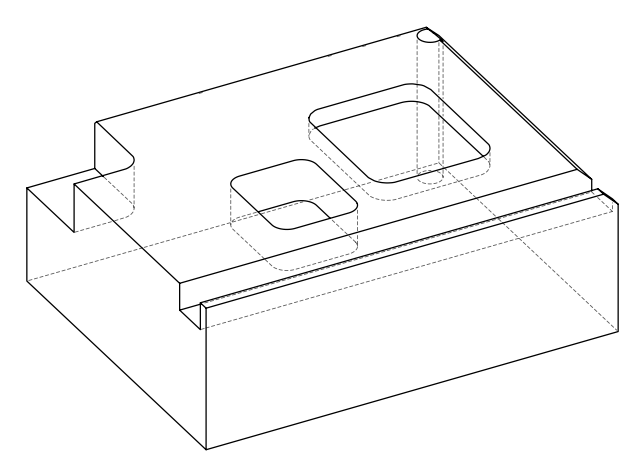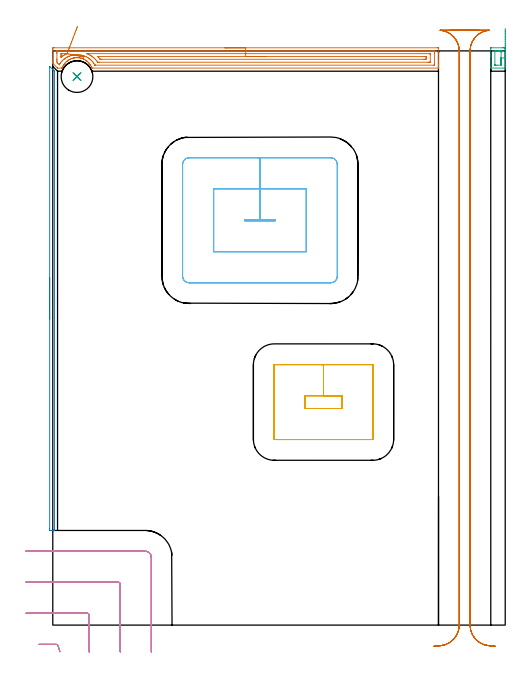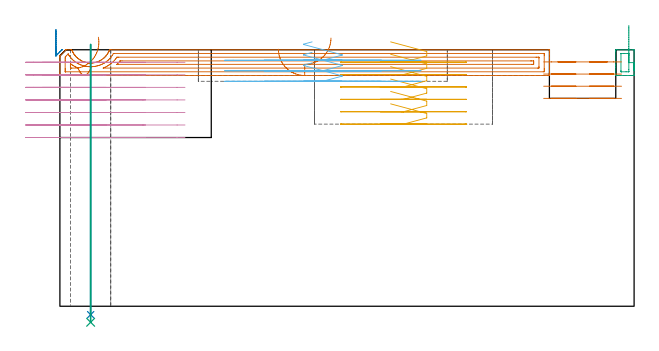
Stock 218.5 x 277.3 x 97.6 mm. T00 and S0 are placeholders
(PLAN: 9 operations, 3 tool changes, 25.4 min)
(1 AREA_MILL | FG_CHAMFER_SURFACE | UGT0205_001 | 6.15 min | 9223 mm3)
(2 AREA_MILL_1 | FG_CHAMFER_SURFACE_1 | UGT0205_001 | 1.94 min | 594 mm3)
(3 AREA_MILL_2 | FG_CHAMFER_SURFACE_2 | UGT0205_001 | 0.4 min | 617 mm3)
(4 MILL_CORNER_NOTCH_RECTANGULAR | CORNER_NOTCH_RECTANGULAR | UGT0201_094 | Follow Part, ap 5, ae 75% | 4.2 min | 86709 mm3)
(5 MILL_RECTANGULAR_POCKET | POCKET_RECTANGULAR_STRAIGHT | UGT0201_094 | Follow Part, ap 5, ae 75% | 3.51 min | 105215 mm3)
(6 MILL_RECTANGULAR_POCKET_1 | POCKET_RECTANGULAR_STRAIGHT_1 | UGT0201_094 | Follow Part, ap 5, ae 75% | 3.19 min | 89585 mm3)
(7 MILL_RECTANGULAR_SLOT | SLOT_RECTANGULAR | UGT0201_094 | Follow Part, ap 5, ae 75% | 5.19 min | 128747 mm3)
(8 DRILL_THROUGH_HOLE_FROM_SOLID_MATERIAL | STEP1HOLE | NXT0301_065 | 0.41 min | 6755 mm3)
(9 DRILL_TO_ENLARGE_THROUGH_HOLE | STEP1HOLE | UGT0301_283 | 0.42 min | 11050 mm3)
(TOOL UGT0205_001 | Chamfer Mill 20 x 3 x 45 deg. | D20 FL50 Z2)
(TOOL UGT0201_094 | End mill 20 mm | D20 FL38 Z4)
(TOOL NXT0301_065 | Carbide Drill 9.4mm [860.1-0940-075A1-MM 2214] | D9.4 PA140 FL98 Z2)
(TOOL UGT0301_283 | Twist Drill 15.3 mm | D15.3 PA118 FL120 Z2)
(OP 1 AREA_MILL)
G17 G21 G94 G90
T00 M6
G54
G17 G0 G90 X83.15 Y278.8 S1061 M3
G43 Z107.6 H0
Z97.8
G94 G1 X83.188 Z96.928 F250.
X83.302 Z96.064
X83.491 Z95.212
X83.753 Z94.38
X84.087 Z93.574
X84.49 Z92.8
X84.959 Z92.064
X85.49 Z91.372
X86.079 Z90.729
X86.722 Z90.14
X87.414 Z89.608
X88.15 Z89.14
X88.924 Z88.737
X89.73 Z88.403
X90.562 Z88.141
X91.414 Z87.952
X92.278 Z87.838
X93.15 Z87.8
X185.674
X186.084 Y278.796 Z87.802
X186.29 Y278.792 Z87.806
X186.3 Y278.583 Z88.015
Y272.133 Z94.462
Y270.72 Z95.876
Y270.365 Z96.23
Y269.656 Z96.943
Y269.387 Z97.213
Y269.016 Z97.575
X186.292 Y269.003 Z97.588
X186.121 Y269. Z97.6
X19.399
X18.905 Y269.003 Z97.588
X18.821 Y269.193 Z97.404
X18.709 Y269.456 Z97.144
X18.698 Y269.482 Z97.118
X18.672 Y269.538 Z97.061
X18.57 Y269.765 Z96.835
X18.324 Y270.208 Z96.391
X18.052 Y270.643 Z95.956
X17.935 Y270.807 Z95.79
X17.683 Y271.162 Z95.438
X17.612 Y271.248 Z95.352
X17.533 Y271.344 Z95.256
X17.377 Y271.521 Z95.078
X17.089 Y271.819 Z94.78
X16.79 Y272.106 Z94.494
X16.618 Y272.255 Z94.344
X16.483 Y272.364 Z94.235
X16.439 Y272.4 Z94.2
X15.897 Y272.785 Z93.812
X15.476 Y273.042 Z93.555
X15.377 Y273.095 Z93.5
X15.046 Y273.278 Z93.321
X15.004 Y273.297 Z93.302
X14.853 Y273.361 Z93.238
X14.56 Y273.483 Z93.113
X14.111 Y273.652 Z92.948
X13.666 Y273.784 Z92.814
X13.589 Y273.802 Z92.796
X13.218 Y273.89 Z92.709
X12.927 Y273.94 Z92.659
X12.772 Y273.966 Z92.633
X12.325 Y274.014 Z92.581
X12.248 Y274.018 Z92.576
X12.175 Y274.022 Z92.573
X11.906 Y274.034 Z92.553
X11.878 Y274.036
X11.807 Y274.037 Z92.556
X11.805
X11.65 Y274.036 Z92.555
X11.643 Z92.556
X11.538 Z92.558
X11.524
X11.432 Y274.035
X11.354 Y274.028 Z92.561
X11.069 Y274.013 Z92.583
X10.985 Y274.007 Z92.589
X10.539 Y273.951 Z92.642
X10.46 Y273.936 Z92.656
X10.228 Y273.896 Z92.703
X10.091 Y273.868 Z92.726
X10.013 Y273.848 Z92.744
X9.806 Y273.798 Z92.797
X9.645 Y273.758 Z92.837
X9.566 Y273.733 Z92.862
X9.197 Y273.618 Z92.98
X8.752 Y273.451 Z93.146
X8.359 Y273.277 Z93.32
X8.285 Y273.237 Z93.361
X8.076 Y273.122 Z93.472
X7.859 Y273.005 Z93.591
X7.778 Y272.954 Z93.643
X7.407 Y272.718 Z93.879
X6.966 Y272.407 Z94.192
X6.884 Y272.334 Z94.265
X6.744 Y272.211 Z94.388
X6.657 Y272.133 Z94.463
X6.506 Y272. Z94.599
X6.073 Y271.578 Z95.021
X6.022 Y271.521 Z95.078
X5.801 Y271.249 Z95.346
X5.692 Y271.118 Z95.481
X5.669 Y271.09 Z95.509
X5.543 Y270.918 Z95.681
X5.463 Y270.807 Z95.789
X5.394 Y270.714 Z95.885
X5.342 Y270.643 Z95.956
X5.22 Y270.457 Z96.142
X5.18 Y270.396 Z96.201
X5.026 Y270.11 Z96.489
X4.927 Y269.924 Z96.67
X4.84 Y269.762 Z96.832
X4.638 Y269.326 Z97.273
X4.587 Y269.204 Z97.395
X4.498 Y269.005 Z97.591
X4.202 Y269. Z97.6
X2.414
X2.305 Y269.005 Z97.59
X2.261 Y269.041 Z97.556
X2.129 Y269.171 Z97.429
X0.179 Y271.12 Z95.478
X0.054 Y271.249 Z95.349
X0.01 Y271.296 Z95.302
X0.001 Y271.602 Z94.992
X0. Y271.959 Z94.641
Y273.371 Z93.226
Y278.054 Z88.543
X0.003 Y278.318 Z88.279
X0.009 Y278.792 Z87.806
X0.144 Y278.795 Z87.803
X0.626 Y278.8 Z87.8
X93.15
Y277.386 Z89.214
X183.936 Y277.385 Z89.215
X184.278 Y277.379 Z89.221
X184.29 Y277.268 Z89.332
X184.297 Y277.028 Z89.572
X184.299 Y276.551 Z90.049
X184.3 Y276.141 Z90.459
Y271.249 Z95.351
X184.298 Y270.841 Z95.759
X184.29 Y270.431 Z96.169
X184.286 Y270.42 Z96.18
X184.28 Y270.418 Z96.182
X184.255 Y270.416 Z96.184
X184.202 Y270.415 Z96.185
X184.097 Y270.414 Z96.186
X20.504 Y270.415 Z96.185
X20.399 Y270.416 Z96.184
X20.374 Y270.418 Z96.182
X20.366 Y270.42 Z96.18
X20.351 Y270.441 Z96.159
X20.293 Y270.53 Z96.07
X19.849 Y271.249 Z95.351
X19.399 Y271.875 Z94.725
X19.183 Y272.133 Z94.467
X18.857 Y272.484 Z94.116
X18.505 Y272.835 Z93.765
X18.309 Y273.016 Z93.584
X17.929 Y273.333 Z93.267
X17.611 Y273.563 Z93.037
X17.119 Y273.9 Z92.7
X16.872 Y274.053 Z92.547
X16.717 Y274.143 Z92.457
X16.169 Y274.442 Z92.158
X15.824 Y274.591 Z92.009
X15.35 Y274.784 Z91.816
X14.93 Y274.934 Z91.666
X14.705 Y275.006 Z91.594
X14.307 Y275.117 Z91.483
X14.036 Y275.181 Z91.419
X13.528 Y275.285 Z91.315
X13.142 Y275.349 Z91.251
X12.5 Y275.418 Z91.182
X12.248 Y275.432 Z91.168
X11.908 Y275.448 Z91.152
X11.446 Y275.453 Z91.147
X11.354 Y275.45 Z91.15
X10.725 Y275.405 Z91.195
X10.46 Y275.373 Z91.227
X9.939 Y275.298 Z91.302
X9.768 Y275.268 Z91.332
X9.566 Y275.228 Z91.372
X9.203 Y275.142 Z91.458
X8.672 Y274.995 Z91.605
X8.51 Y274.943 Z91.657
X8.038 Y274.784 Z91.816
X7.807 Y274.698 Z91.902
X7.778 Y274.685 Z91.915
X7.233 Y274.439 Z92.161
X6.884 Y274.253 Z92.347
X6.654 Y274.127 Z92.473
X6.285 Y273.9 Z92.7
X5.99 Y273.708 Z92.892
X5.583 Y273.419 Z93.181
X5.412 Y273.286 Z93.314
X5.096 Y273.019 Z93.581
X4.642 Y272.581 Z94.019
X4.49 Y272.432 Z94.168
X4.202 Y272.121 Z94.479
X3.821 Y271.626 Z94.974
X3.546 Y271.249 Z95.351
X3.449 Y271.11 Z95.49
X3.308 Y270.891 Z95.709
X3.238 Y270.766 Z95.834
X3.157 Y270.626 Z95.974
X3.145 Y270.609 Z95.991
X3.131 Y270.62 Z95.98
X2.414 Y271.336 Z95.264
X2.023 Y271.739 Z94.861
X2.01 Y272.133 Z94.467
X2.002 Y272.54 Z94.06
X2.001 Y273.016 Z93.584
X2. Y273.426 Z93.174
Y276.077 Z90.523
Y276.551 Z90.049
X2.002 Y276.959 Z89.641
X2.01 Y277.369 Z89.231
X2.014 Y277.38 Z89.22
X2.02 Y277.382 Z89.218
X2.045 Y277.384 Z89.216
X2.098 Y277.385 Z89.215
X2.203 Y277.386 Z89.214
X93.15
Y275.972 Z90.628
X181.79 Y275.971 Z90.629
X182.098 Y275.97 Z90.63
X182.2 Y275.968 Z90.632
X182.274 Y275.965 Z90.635
X182.29 Y275.867 Z90.733
X182.295 Y275.667 Z90.933
X182.299 Y275.468 Z91.132
Y272.133 Z94.467
X182.297 Y271.936 Z94.664
X182.29 Y271.867 Z94.733
X182.282 Y271.835 Z94.765
X182.251 Y271.834 Z94.766
X182.098 Y271.831 Z94.769
X181.511 Y271.829 Z94.771
X181.204 Y271.828 Z94.772
X22.389 Y271.829 Z94.771
X22.081 Y271.83 Z94.77
X21.774 Y271.834 Z94.766
X21.691 Y271.835 Z94.765
X21.656 Y271.88 Z94.72
X21.587 Y271.97 Z94.63
X21.466 Y272.133 Z94.467
X21.187 Y272.509 Z94.091
X20.755 Y273.016 Z93.584
X20.293 Y273.495 Z93.105
X19.87 Y273.9 Z92.7
X19.399 Y274.292 Z92.308
X18.708 Y274.784 Z91.816
X18.505 Y274.92 Z91.68
X18.125 Y275.16 Z91.44
X17.611 Y275.44 Z91.16
X17.169 Y275.667 Z90.933
X16.552 Y275.935 Z90.665
X16.498 Y275.961 Z90.639
X16.493 Y275.965 Z90.635
X16.498 Y275.967 Z90.633
X16.594 Y275.971 Z90.629
X16.643
X93.15 Y275.972 Z90.628
Y274.557 Z92.043
X179.416
X179.646 Y274.556 Z92.044
X180.171 Y274.55 Z92.05
X180.29 Y274.546 Z92.054
X180.294 Y274.339 Z92.261
X180.3 Y273.91 Z92.69
X180.294 Y273.463 Z93.137
X180.29 Y273.252 Z93.348
X180.075 Y273.248 Z93.352
X179.416 Y273.244 Z93.356
X179.187 Y273.243 Z93.357
X23.64
X22.975 Y273.246 Z93.354
X22.932 Y273.248 Z93.352
X22.913 Y273.251 Z93.349
X22.89 Y273.274 Z93.326
X22.799 Y273.374 Z93.226
X22.63 Y273.562 Z93.038
X22.324 Y273.9 Z92.7
X22.081 Y274.159 Z92.441
X21.709 Y274.544 Z92.056
X21.705 Y274.552 Z92.048
X21.718 Y274.553 Z92.047
X21.769 Y274.555 Z92.045
X21.873 Y274.557 Z92.043
X22.081
X93.15
X94.022 Z92.081
X94.887 Z92.195
X95.738 Z92.383
X96.57 Z92.646
X97.376 Z92.98
X98.15 Z93.382
X98.886 Z93.851
X99.578 Z94.382
X100.221 Z94.972
X100.81 Z95.615
X101.342 Z96.307
X101.81 Z97.043
X102.213 Z97.816
X102.547 Z98.622
X102.809 Z99.454
X102.998 Z100.306
X103.112 Z101.171
X103.15 Z102.043
G0 Z107.6
X11.944 Y289.165
Z91.118
G1 X11.721 Y288.583 Z90.507
X11.481 Y287.954 Z89.953
X11.224 Y287.282 Z89.459
X10.952 Y286.573 Z89.03
X10.668 Y285.831 Z88.669
X10.374 Y285.063 Z88.379
X10.072 Y284.274 Z88.161
X9.765 Y283.47 Z88.018
X9.454 Y282.658 Z87.95
X9.142 Y281.843 Z87.958
X8.832 Y281.032 Z88.042
X8.525 Y280.231 Z88.202
X8.225 Y279.446 Z88.436
X7.933 Y278.683 Z88.742
X7.651 Y277.948 Z89.118
X7.383 Y277.247 Z89.561
X7.129 Y276.584 Z90.068
X6.892 Y275.964 Z90.636
X6.891 Y275.961 Z90.639
X6.884 Y275.956 Z90.644
X6.682 Y275.867 Z90.733
X6.227 Y275.667 Z90.933
X6.067 Y275.591 Z91.009
X5.99 Y275.552 Z91.048
X5.49 Y275.278 Z91.322
X5.096 Y275.046 Z91.554
X4.933 Y274.944 Z91.656
X4.685 Y274.784 Z91.816
X4.4 Y274.588 Z92.012
X4.202 Y274.451 Z92.149
X4.051 Y274.345 Z92.255
X4.012 Y274.32 Z92.28
X4.01 Y274.319 Z92.281
X4.007 Y274.344 Z92.256
X4.002 Y274.451 Z92.149
X4.001 Y274.584 Z92.016
X4. Y274.784 Z91.816
Y274.983 Z91.617
X4.001 Y275.667 Z90.933
X4.003 Y275.864 Z90.736
X4.01 Y275.933 Z90.667
X4.018 Y275.965 Z90.635
X4.049 Y275.966 Z90.634
X4.202 Y275.969 Z90.631
X4.509 Y275.971 Z90.629
X6.648
X6.884 Y275.966 Z90.634
X6.892 Y275.964 Z90.636
X7.724 Y275.799 Z90.84
X8.535 Y275.638 Z91.117
X9.32 Y275.482 Z91.465
X10.072 Y275.333 Z91.881
X10.785 Y275.191 Z92.363
X11.454 Y275.058 Z92.907
X12.075 Y274.935 Z93.507
X12.642 Y274.823 Z94.161
X13.15 Y274.722 Z94.862
X13.597 Y274.633 Z95.606
X13.979 Y274.557 Z96.387
X14.292 Y274.495 Z97.199
X14.535 Y274.447 Z98.036
X14.705 Y274.413 Z98.891
X14.801 Y274.394 Z99.757
X14.823 Y274.389 Z100.63
X14.771 Y274.4 Z101.5
X14.644 Y274.425 Z102.363
G0 Z107.6
M5
M2
(OP 2 AREA_MILL_1)
G17 G21 G94 G90
T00 M6
G54
G17 G0 G90 X-1.5 Y147.75 S1061 M3
G43 Z107.6 H0
Z105.3
G94 G1 Y147.788 Z104.428 F250.
Y147.902 Z103.564
Y148.091 Z102.712
Y148.353 Z101.88
Y148.687 Z101.074
Y149.09 Z100.3
Y149.559 Z99.564
Y150.09 Z98.872
Y150.679 Z98.229
Y151.322 Z97.64
Y152.014 Z97.109
Y152.75 Z96.64
Y153.524 Z96.237
Y154.33 Z95.903
Y155.162 Z95.641
Y156.014 Z95.452
Y156.878 Z95.338
Y157.75 Z95.3
Y269.717
X-1.497 Y269.794
X-1.488 Y269.79 Z95.309
X0.667 Y267.633 Z97.466
X0.773 Y267.525 Z97.569
X0.795 Y267.495 Z97.59
X0.8 Y267.423 Z97.6
Y45.848
X0.805 Y45.71 Z97.595
X0.709 Y45.704 Z97.501
X0.613 Y45.7 Z97.412
X-0.059 Z96.74
X-0.641 Z96.159
X-1.079 Z95.717
X-1.219 Y45.701 Z95.577
X-1.492 Y45.703 Z95.305
X-1.494 Y45.707 Z95.302
X-1.499 Y45.848 Z95.301
X-1.5 Y46.582 Z95.3
Y157.75
Y158.622 Z95.338
Y159.487 Z95.452
Y160.338 Z95.641
Y161.17 Z95.903
Y161.976 Z96.237
Y162.75 Z96.64
Y163.486 Z97.109
Y164.178 Z97.64
Y164.821 Z98.229
Y165.41 Z98.872
Y165.942 Z99.564
Y166.41 Z100.3
Y166.813 Z101.074
Y167.147 Z101.88
Y167.409 Z102.712
Y167.598 Z103.564
Y167.712 Z104.428
Y167.75 Z105.3
G0 Z107.6
M5
M2
(OP 3 AREA_MILL_2)
G17 G21 G94 G90
T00 M6
G54
G17 G0 G90 X218.5 Y288.042 S1061 M3
G43 Z107.6 H0
Z92.7
G94 G1 Y287.399 Z92.111 F250.
Y286.707 Z91.58
Y285.971 Z91.111
Y285.197 Z90.708
Y284.391 Z90.374
Y283.559 Z90.112
Y282.708 Z89.923
Y281.843 Z89.809
Y280.971 Z89.771
Y280.1 Z89.809
Y279.235 Z89.923
Y278.383 Z90.112
Y277.551 Z90.374
Y276.745 Z90.708
Y275.971 Z91.111
Y275.235 Z91.58
Y274.543 Z92.111
Y273.9 Z92.7
Y269.463 Z97.137
X218.49 Y269.007 Z97.593
X218.078 Y269. Z97.6
X211.922
X211.51 Y269.007 Z97.593
X211.5 Y269.463 Z97.137
Y274.819 Z91.781
Y275.667 Z90.927
Y278.318 Z88.277
X211.503 Y278.781 Z87.814
X211.51 Y278.791 Z87.804
X211.52 Y278.798 Z87.798
X211.922 Y278.8 Z87.8
X217.198
X217.599 Y278.799 Z87.801
X218.078 Y278.796 Z87.804
X218.494 Y278.79 Z87.805
X218.497 Y278.739 Z87.856
X218.5 Y278.318 Z88.277
Y275.667 Z90.927
Y274.819 Z91.781
Y273.9 Z92.7
X216.5
Y271.067 Z95.533
X216.499 Y270.885 Z95.715
X216.493 Y270.522 Z96.078
X216.49 Y270.423 Z96.177
X216.473 Y270.42 Z96.18
X216.423 Y270.417 Z96.183
X216.319 Y270.415 Z96.185
X216.27 Y270.414 Z96.186
X214.56
X213.681 Y270.415 Z96.185
X213.631 Y270.416 Z96.184
X213.514 Y270.421 Z96.179
X213.504 Y270.458 Z96.142
X213.502 Y270.471 Z96.129
X213.5 Y270.547 Z96.053
X213.501 Y276.915 Z89.685
X213.507 Y277.278 Z89.322
X213.51 Y277.377 Z89.223
X213.527 Y277.38 Z89.22
X213.577 Y277.383 Z89.217
X213.681 Y277.385 Z89.215
X213.729 Y277.386 Z89.214
X215.44
X216.319 Y277.385 Z89.215
X216.369 Y277.384 Z89.216
X216.486 Y277.379 Z89.221
X216.496 Y277.342 Z89.258
X216.498 Y277.329 Z89.271
X216.5 Y277.253 Z89.347
Y276.551 Z90.049
Y273.9 Z92.7
Y273.311 Z93.343
Y272.78 Z94.035
Y272.311 Z94.771
Y271.908 Z95.545
Y271.574 Z96.351
Y271.312 Z97.183
Y271.123 Z98.035
Y271.009 Z98.9
Y270.971 Z99.771
Y271.009 Z100.643
Y271.123 Z101.508
Y271.312 Z102.359
Y271.574 Z103.191
Y271.908 Z103.997
Y272.311 Z104.771
Y272.78 Z105.507
Y273.311 Z106.199
Y273.9 Z106.842
G0 Z107.6
M5
M2
(OP 4 MILL_CORNER_NOTCH_RECTANGULAR)
G17 G21 G94 G90
T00 M6
G54
G17 G0 G90 X3.455 Y-12.862 S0 M3
G43 Z107.6 H0
Z92.828
G94 G1 X2.555 Y-10. F250.
G3 X1.605 Y-9.3 R1.
G1 X-3.676
X-6.676
G0 Z107.6
X17.6 Y-13.
Z92.828
G1 Y-10.
Y4.704 F500.
G3 X16.604 Y5.7 R1.
G1 X-10.
X-13. F250.
G0 Z107.6
X32.6 Y-13.
Z92.828
G1 Y-10.
Y19.704 F500.
G3 X31.604 Y20.7 R1.
G1 X-10.
X-13. F250.
G0 Z107.6
X47.6 Y-13.
Z92.828
G1 Y-10.
Y32.7 F500.
G3 X44.6 Y35.7 R3.
G1 X-10.
X-13. F250.
G0 Z107.6
X3.455 Y-12.862
Z88.057
G1 X2.555 Y-10.
G3 X1.605 Y-9.3 R1.
G1 X-3.676
X-6.676
G0 Z107.6
X17.6 Y-13.
Z88.057
G1 Y-10.
Y4.704 F500.
G3 X16.604 Y5.7 R1.
G1 X-10.
X-13. F250.
G0 Z107.6
X32.6 Y-13.
Z88.057
G1 Y-10.
Y19.704 F500.
G3 X31.604 Y20.7 R1.
G1 X-10.
X-13. F250.
G0 Z107.6
X47.6 Y-13.
Z88.057
G1 Y-10.
Y32.7 F500.
G3 X44.6 Y35.7 R3.
G1 X-10.
X-13. F250.
G0 Z107.6
X3.455 Y-12.862
Z83.286
G1 X2.555 Y-10.
G3 X1.605 Y-9.3 R1.
G1 X-3.676
X-6.676
G0 Z107.6
X17.6 Y-13.
Z83.286
G1 Y-10.
Y4.704 F500.
G3 X16.604 Y5.7 R1.
G1 X-10.
X-13. F250.
G0 Z107.6
X32.6 Y-13.
Z83.286
G1 Y-10.
Y19.704 F500.
G3 X31.604 Y20.7 R1.
G1 X-10.
X-13. F250.
G0 Z107.6
X47.6 Y-13.
Z83.286
G1 Y-10.
Y32.7 F500.
G3 X44.6 Y35.7 R3.
G1 X-10.
X-13. F250.
G0 Z107.6
X3.455 Y-12.862
Z78.514
G1 X2.555 Y-10.
G3 X1.605 Y-9.3 R1.
G1 X-3.676
X-6.676
G0 Z107.6
X17.6 Y-13.
Z78.514
G1 Y-10.
Y4.704 F500.
G3 X16.604 Y5.7 R1.
G1 X-10.
X-13. F250.
G0 Z107.6
X32.6 Y-13.
Z78.514
G1 Y-10.
Y19.704 F500.
G3 X31.604 Y20.7 R1.
G1 X-10.
X-13. F250.
G0 Z107.6
X47.6 Y-13.
Z78.514
G1 Y-10.
Y32.7 F500.
G3 X44.6 Y35.7 R3.
G1 X-10.
X-13. F250.
G0 Z107.6
X3.455 Y-12.862
Z73.743
G1 X2.555 Y-10.
G3 X1.605 Y-9.3 R1.
G1 X-3.676
X-6.676
G0 Z107.6
X17.6 Y-13.
Z73.743
G1 Y-10.
Y4.704 F500.
G3 X16.604 Y5.7 R1.
G1 X-10.
X-13. F250.
G0 Z107.6
X32.6 Y-13.
Z73.743
G1 Y-10.
Y19.704 F500.
G3 X31.604 Y20.7 R1.
G1 X-10.
X-13. F250.
G0 Z107.6
X47.6 Y-13.
Z73.743
G1 Y-10.
Y32.7 F500.
G3 X44.6 Y35.7 R3.
G1 X-10.
X-13. F250.
G0 Z107.6
X3.455 Y-12.862
Z68.971
G1 X2.555 Y-10.
G3 X1.605 Y-9.3 R1.
G1 X-3.676
X-6.676
G0 Z107.6
X17.6 Y-13.
Z68.971
G1 Y-10.
Y4.704 F500.
G3 X16.604 Y5.7 R1.
G1 X-10.
X-13. F250.
G0 Z107.6
X32.6 Y-13.
Z68.971
G1 Y-10.
Y19.704 F500.
G3 X31.604 Y20.7 R1.
G1 X-10.
X-13. F250.
G0 Z107.6
X47.6 Y-13.
Z68.971
G1 Y-10.
Y32.7 F500.
G3 X44.6 Y35.7 R3.
G1 X-10.
X-13. F250.
G0 Z107.6
X3.455 Y-12.862
Z64.2
G1 X2.555 Y-10.
G3 X1.605 Y-9.3 R1.
G1 X-3.676
X-6.676
G0 Z107.6
X17.6 Y-13.
Z64.2
G1 Y-10.
Y4.704 F500.
G3 X16.604 Y5.7 R1.
G1 X-10.
X-13. F250.
G0 Z107.6
X32.6 Y-13.
Z64.2
G1 Y-10.
Y19.704 F500.
G3 X31.604 Y20.7 R1.
G1 X-10.
X-13. F250.
G0 Z107.6
X47.6 Y-13.
Z64.2
G1 Y-10.
Y32.7 F500.
G3 X44.6 Y35.7 R3.
G1 X-10.
X-13. F250.
G0 Z107.6
M5
M2
(OP 5 MILL_RECTANGULAR_POCKET)
G17 G21 G94 G90
T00 M6
G54
G17 G0 G90 X125.851 Y104.6 S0 M3
G43 Z107.6 H0
Z100.6
G94 G1 X139.6 Z96.916 F250.
Y110.8 Z95.255
X130.75 Z92.883
X121.9 F500.
Y104.6
X139.6
Y110.8
X130.75
Y125.8
X107.
X106.945 Y125.795
X106.905 Y125.755
X106.9 Y125.7
Y89.7
X106.905 Y89.645
X106.945 Y89.605
X107. Y89.6
X154.5
X154.555 Y89.605
X154.595 Y89.645
X154.6 Y89.7
Y125.7
X154.595 Y125.755
X154.555 Y125.795
X154.5 Y125.8
X130.75
X129.75
G0 X125.851 Y104.6 Z95.883
G1 X139.6 Z92.199 F250.
Y110.8 Z90.538
X130.75 Z88.167
X121.9 F500.
Y104.6
X139.6
Y110.8
X130.75
Y125.8
X107.
X106.945 Y125.795
X106.905 Y125.755
X106.9 Y125.7
Y89.7
X106.905 Y89.645
X106.945 Y89.605
X107. Y89.6
X154.5
X154.555 Y89.605
X154.595 Y89.645
X154.6 Y89.7
Y125.7
X154.595 Y125.755
X154.555 Y125.795
X154.5 Y125.8
X130.75
X129.75
G0 X125.851 Y104.6 Z91.167
G1 X139.6 Z87.483 F250.
Y110.8 Z85.821
X130.75 Z83.45
X121.9 F500.
Y104.6
X139.6
Y110.8
X130.75
Y125.8
X107.
X106.945 Y125.795
X106.905 Y125.755
X106.9 Y125.7
Y89.7
X106.905 Y89.645
X106.945 Y89.605
X107. Y89.6
X154.5
X154.555 Y89.605
X154.595 Y89.645
X154.6 Y89.7
Y125.7
X154.595 Y125.755
X154.555 Y125.795
X154.5 Y125.8
X130.75
X129.75
G0 X125.851 Y104.6 Z86.45
G1 X139.6 Z82.766 F250.
Y110.8 Z81.105
X130.75 Z78.733
X121.9 F500.
Y104.6
X139.6
Y110.8
X130.75
Y125.8
X107.
X106.945 Y125.795
X106.905 Y125.755
X106.9 Y125.7
Y89.7
X106.905 Y89.645
X106.945 Y89.605
X107. Y89.6
X154.5
X154.555 Y89.605
X154.595 Y89.645
X154.6 Y89.7
Y125.7
X154.595 Y125.755
X154.555 Y125.795
X154.5 Y125.8
X130.75
X129.75
G0 X125.851 Y104.6 Z81.733
G1 X139.6 Z78.049 F250.
Y110.8 Z76.388
X130.75 Z74.017
X121.9 F500.
Y104.6
X139.6
Y110.8
X130.75
Y125.8
X107.
X106.945 Y125.795
X106.905 Y125.755
X106.9 Y125.7
Y89.7
X106.905 Y89.645
X106.945 Y89.605
X107. Y89.6
X154.5
X154.555 Y89.605
X154.595 Y89.645
X154.6 Y89.7
Y125.7
X154.595 Y125.755
X154.555 Y125.795
X154.5 Y125.8
X130.75
X129.75
G0 X125.851 Y104.6 Z77.017
G1 X139.6 Z73.333 F250.
Y110.8 Z71.671
X130.75 Z69.3
X121.9 F500.
Y104.6
X139.6
Y110.8
X130.75
Y125.8
X107.
X106.945 Y125.795
X106.905 Y125.755
X106.9 Y125.7
Y89.7
X106.905 Y89.645
X106.945 Y89.605
X107. Y89.6
X154.5
X154.555 Y89.605
X154.595 Y89.645
X154.6 Y89.7
Y125.7
X154.595 Y125.755
X154.555 Y125.795
X154.5 Y125.8
X130.75
X129.75
G0 Z107.6
M5
M2
(OP 6 MILL_RECTANGULAR_POCKET_1)
G17 G21 G94 G90
T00 M6
G54
G17 G0 G90 X95.974 Y195.7 S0 M3
G43 Z107.6 H0
Z100.6
G94 G1 X92.7 Z99.723 F250.
Y195.3 Z99.615
X107.4 Z95.677
Y195.7 Z95.569
X100.05 Z93.6
X92.7 F500.
Y195.3
X107.4
Y195.7
X100.05
Y210.7
X77.7
Y180.3
X122.4
Y210.7
X100.05
Y225.7
X65.9
G3 X62.7 Y222.5 R3.2
G1 Y168.5
G3 X65.9 Y165.3 R3.2
G1 X134.2
G3 X137.4 Y168.5 R3.2
G1 Y222.5
G3 X134.2 Y225.7 R3.2
G1 X100.05
X99.05
G0 X95.974 Y195.7 Z96.6
G1 X92.7 Z95.723 F250.
Y195.3 Z95.615
X107.4 Z91.677
Y195.7 Z91.569
X100.05 Z89.6
X92.7 F500.
Y195.3
X107.4
Y195.7
X100.05
Y210.7
X77.7
Y180.3
X122.4
Y210.7
X100.05
Y225.7
X65.9
G3 X62.7 Y222.5 R3.2
G1 Y168.5
G3 X65.9 Y165.3 R3.2
G1 X134.2
G3 X137.4 Y168.5 R3.2
G1 Y222.5
G3 X134.2 Y225.7 R3.2
G1 X100.05
X99.05
G0 X95.974 Y195.7 Z92.6
G1 X92.7 Z91.723 F250.
Y195.3 Z91.615
X107.4 Z87.677
Y195.7 Z87.569
X100.05 Z85.6
X92.7 F500.
Y195.3
X107.4
Y195.7
X100.05
Y210.7
X77.7
Y180.3
X122.4
Y210.7
X100.05
Y225.7
X65.9
G3 X62.7 Y222.5 R3.2
G1 Y168.5
G3 X65.9 Y165.3 R3.2
G1 X134.2
G3 X137.4 Y168.5 R3.2
G1 Y222.5
G3 X134.2 Y225.7 R3.2
G1 X100.05
X99.05
G0 Z107.6
M5
M2
(OP 7 MILL_RECTANGULAR_SLOT)
G17 G21 G94 G90
T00 M6
G54
G17 G0 G90 X213.717 Y-10.202 S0 M3
G43 Z107.6 H0
Z92.975
G94 G1 X210.726 Y-9.97 F250.
G2 X201.5 Y0. R10. F500.
G1 Y277.3
G2 X208.199 Y286.74 R10.
G1 X208.209 Y286.768
G3 X204.991 Y287.3 R10.
G1 X192.794
G3 X189.583 Y286.771 R10.
G1 X189.593 Y286.742
G2 X196.3 Y277.3 R10.
G1 Y0.
G2 X187.074 Y-9.97 R10.
G1 X184.083 Y-10.202 F250.
G0 X213.717 Z88.35
G1 X210.726 Y-9.97
G2 X201.5 Y0. R10. F500.
G1 Y277.3
G2 X210.586 Y287.258 R10.
G1 X210.587 Y287.288
G3 X210.1 Y287.3 R10.
G1 X187.68
G3 X187.206 Y287.289 R10.
G1 X187.207 Y287.259
G2 X196.3 Y277.3 R10.
G1 Y0.
G2 X187.074 Y-9.97 R10.
G1 X184.083 Y-10.202 F250.
G0 X213.717 Z83.725
G1 X210.726 Y-9.97
G2 X201.5 Y0. R10. F500.
G1 Y277.3
G2 X210.726 Y287.27 R10.
G1 Y287.3
X187.074
Y287.27
G2 X196.3 Y277.3 R10.
G1 Y0.
G2 X187.074 Y-9.97 R10.
G1 X184.083 Y-10.202 F250.
G0 X213.717 Z79.1
G1 X210.726 Y-9.97
G2 X201.5 Y0. R10. F500.
G1 Y277.3
G2 X210.726 Y287.27 R10.
G1 Y287.3
X187.074
Y287.27
G2 X196.3 Y277.3 R10.
G1 Y0.
G2 X187.074 Y-9.97 R10.
G1 X184.083 Y-10.202 F250.
G0 Z107.6
M5
M2
(OP 8 DRILL_THROUGH_HOLE_FROM_SOLID_MATERIAL)
G17 G21 G94 G90
T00 M6
G54
G17 G0 G90 X11.7 Y264.9 S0 M3
G43 Z107.6 H1
G94 G81 G98 Z-3.211 F250. R99.6
G80
M5
M2
(OP 9 DRILL_TO_ENLARGE_THROUGH_HOLE)
G17 G21 G94 G90
T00 M6
G54
G17 G0 G90 X11.7 Y264.9 S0 M3
G43 Z107.6 H0
G94 G73 G98 Z-6.097 F250. Q14.814 R99.6
G80
M5
M2
